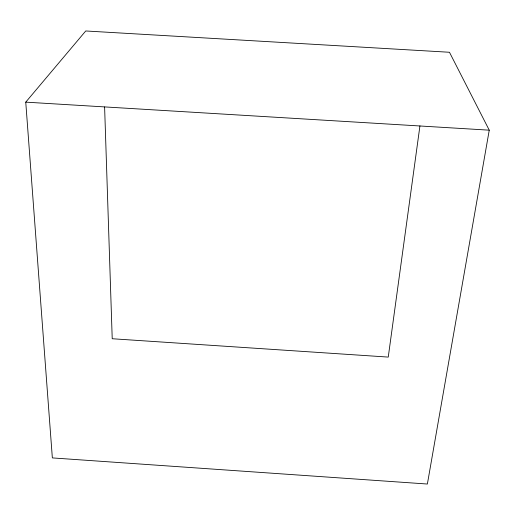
<?xml version="1.0" encoding="UTF-8"?>
<svg xmlns="http://www.w3.org/2000/svg" width="515" height="515" viewBox="0 0 515 515"><rect width="100%" height="100%" fill="white"/><g stroke="black" fill="none" stroke-linecap="round" stroke-linejoin="round"><path stroke-width="0.77" d="M419.937 125.892L388.252 357.088L112.219 338.741L104.609 106.966M489.25 130.173L427.379 484.029L52.35 457.912L25.75 102.144L85.741 30.971L449.473 52.266L489.25 130.173L25.75 102.144"/></g></svg>
